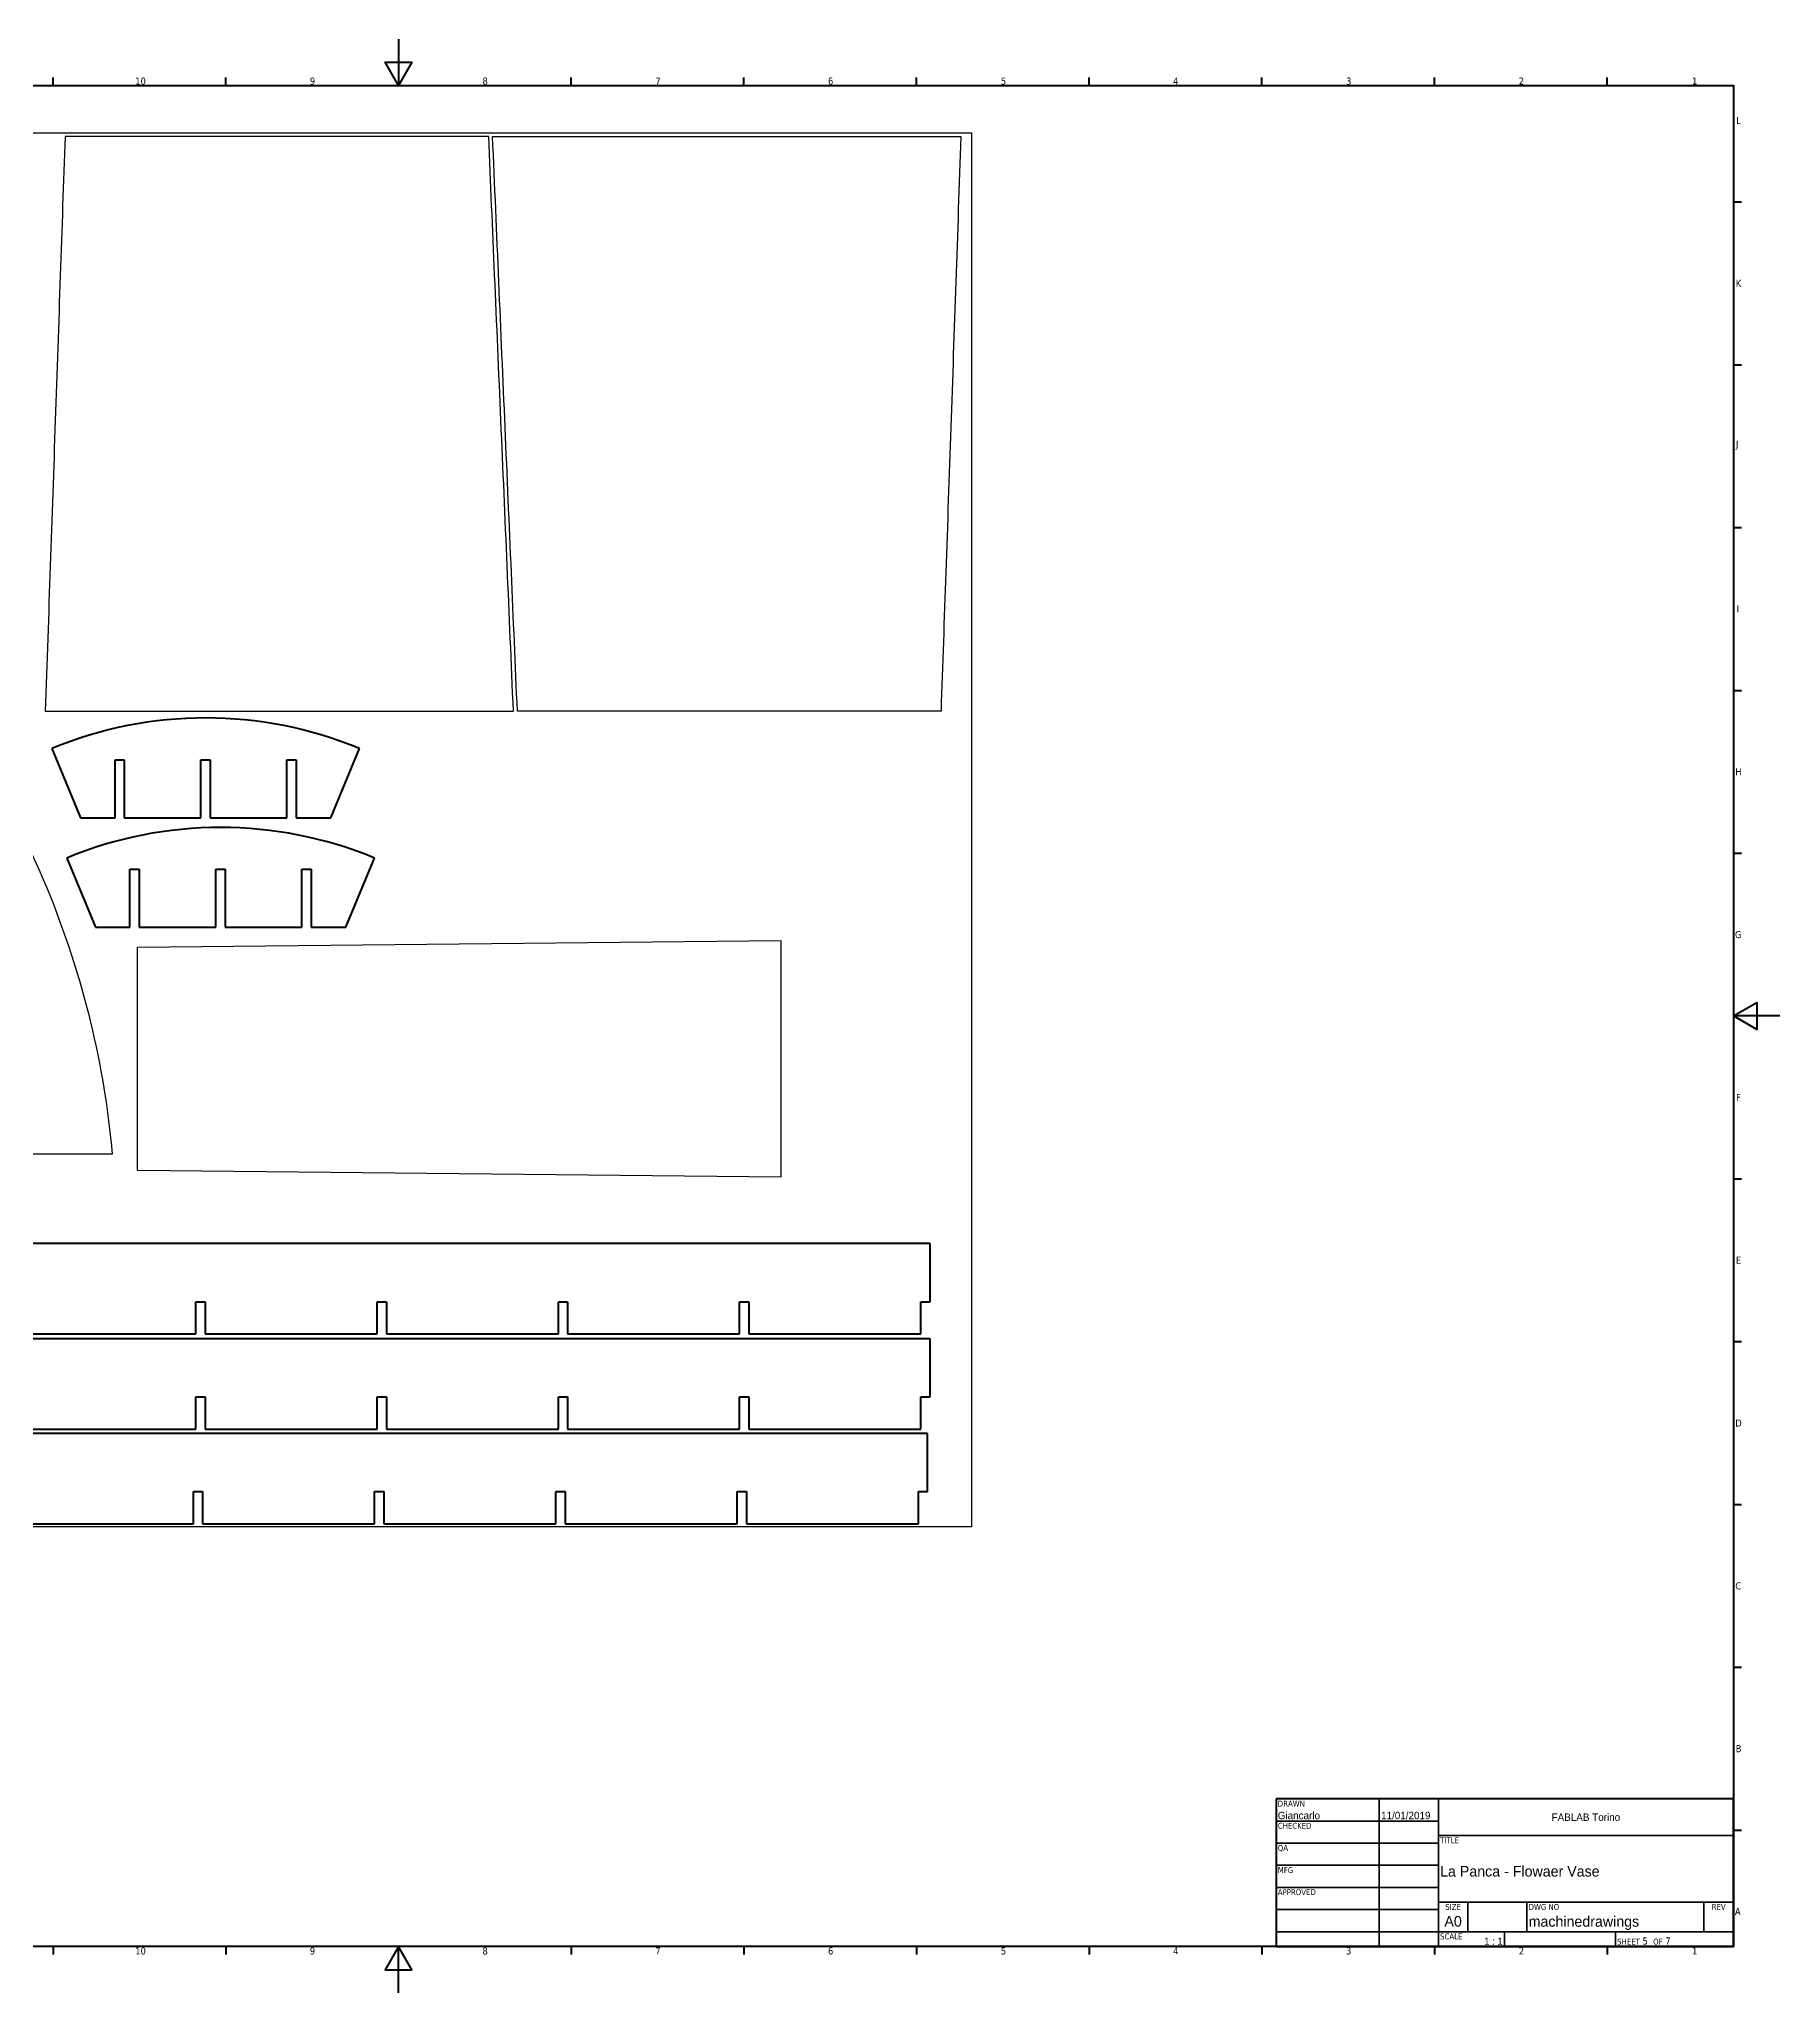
# Model space of a CAD drawing. Header units: millimetres. Extents: x 0 to 1189, y 0 to 841.
# Drawn here: x 440 to 1189, y 0 to 841 of the extents above; entities that cross this region are included whole.
import ezdxf
from ezdxf.enums import TextEntityAlignment as Align

# ---------------------------------------------------------------- set-up
doc = ezdxf.new("R2018")
doc.units = ezdxf.units.MM
doc.layers.get('0').update_dxf_attribs({"lineweight": 25})
for name, color, linetype, lineweight in [('Border (ANSI)', 7, 'Continuous', 70), ('Sketch Geometry (ANSI)', 7, 'Continuous', 25), ('Title (ANSI)', 7, 'Continuous', 50), ('Visible (ANSI)', 7, 'Continuous', 50)]:
    doc.layers.add(name, color=color, linetype=linetype, lineweight=lineweight)
doc.styles.add('Note Text (ANSI)', font='tahoma.ttf')
doc.styles.add('Text Style30', font='tahoma.ttf')
doc.styles.add('Text Style38', font='tahoma.ttf')
doc.styles.add('Text Style39', font='tahoma.ttf')

# ---------------------------------------------------------------- blocks, each defined once
blk = doc.blocks.new('Borders Default Border')
at = {"layer": 'Border (ANSI)'}
for p, q in [((445.88, 821), (445.88, 824.45)), ((520.19, 821), (520.19, 824.45)), ((668.81, 821), (668.81, 824.45)), ((743.12, 821), (743.12, 824.45)), ((817.44, 821), (817.44, 824.45)), ((891.75, 821), (891.75, 824.45)), ((966.06, 821), (966.06, 824.45)), ((1040.37, 821), (1040.37, 824.45)), ((1114.69, 821), (1114.69, 824.45)), ((1169, 770.92), (1172.45, 770.92)), ((1169, 700.83), (1172.45, 700.83)), ((1169, 630.75), (1172.45, 630.75)), ((1169, 560.67), (1172.45, 560.67)), ((1169, 490.58), (1172.45, 490.58)), ((1169, 350.42), (1172.45, 350.42)), ((1169, 280.33), (1172.45, 280.33)), ((1169, 210.25), (1172.45, 210.25)), ((1169, 140.17), (1172.45, 140.17)), ((1169, 70.08), (1172.45, 70.08)), ((445.88, 20), (445.88, 16.55)), ((520.19, 20), (520.19, 16.55)), ((668.81, 20), (668.81, 16.55)), ((743.12, 20), (743.12, 16.55)), ((817.44, 20), (817.44, 16.55)), ((891.75, 20), (891.75, 16.55)), ((966.06, 20), (966.06, 16.55)), ((1040.37, 20), (1040.37, 16.55)), ((1114.69, 20), (1114.69, 16.55))]:
    blk.add_line(p, q, dxfattribs=at)
at = {"layer": 'Border (ANSI)', "flags": 128}
for points in [[(594.5, 841), (594.5, 821), (588.73, 831), (600.27, 831), (594.5, 821)], [(20, 20), (20, 821), (1169, 821), (1169, 20), (20, 20)], [(1189, 420.5), (1169, 420.5), (1179, 426.27), (1179, 414.73), (1169, 420.5)], [(594.5, 0), (594.5, 20), (588.73, 10), (600.27, 10), (594.5, 20)]]:
    blk.add_lwpolyline(points, dxfattribs=at)
at = {"layer": 'Border (ANSI)', "attachment_point": 7, "style": 'Note Text (ANSI)'}
for s, insert, char_height in [('10', (481.2, 821.34), 3.048), ('9', (556.34, 821.34), 3.05), ('8', (630.66, 821.33), 3.05), ('7', (705.03, 821.4), 3.05), ('6', (779.31, 821.34), 3.05), ('5', (853.7, 821.34), 3.05), ('4', (927.84, 821.4), 3.05), ('3', (1002.27, 821.34), 3.05), ('2', (1076.61, 821.4), 3.05), ('1', (1151.16, 821.4), 3.05), ('L', (1170.19, 804.43), 3.05), ('K', (1170, 734.35), 3.05), ('J', (1170.07, 664.23), 3.05), ('I', (1170.33, 594.18), 3.05), ('H', (1169.81, 524.1), 3.05), ('G', (1169.66, 453.96), 3.05), ('F', (1170.14, 383.93), 3.05), ('E', (1170.05, 313.85), 3.05), ('D', (1169.81, 243.77), 3.05), ('C', (1169.8, 173.63), 3.05), ('B', (1169.99, 103.6), 3.05), ('A', (1169.63, 33.52), 3.05), ('10', (481.2, 16.49), 3.048), ('9', (556.34, 16.49), 3.05), ('8', (630.66, 16.48), 3.05), ('7', (705.03, 16.55), 3.05), ('6', (779.31, 16.49), 3.05), ('5', (853.7, 16.49), 3.05), ('4', (927.84, 16.55), 3.05), ('3', (1002.27, 16.49), 3.05), ('2', (1076.61, 16.55), 3.05), ('1', (1151.16, 16.55), 3.05)]:
    blk.add_mtext(s, dxfattribs=dict(at, insert=insert, char_height=char_height))
blk = doc.blocks.new('Title Blocks ANSI - Large')
at = {"layer": 'Title (ANSI)'}
for p, q in [((127, 189.23), (127, 125.73)), ((323.85, 189.23), (127, 189.23)), ((323.85, 125.73), (323.85, 189.23)), ((127, 125.73), (323.85, 125.73))]:
    blk.add_line(p, q, dxfattribs=at)
at = {"layer": 'Title (ANSI)', "lineweight": 35}
for p, q in [((171.45, 125.73), (171.45, 189.23)), ((196.85, 125.73), (196.85, 189.23)), ((127, 179.7), (196.85, 179.7)), ((127, 170.18), (196.85, 170.18)), ((196.85, 173.48), (323.85, 173.48)), ((127, 160.65), (196.85, 160.65)), ((127, 151.13), (196.85, 151.13)), ((323.85, 144.78), (196.85, 144.78)), ((209.55, 132.08), (209.55, 144.78)), ((234.95, 132.08), (234.95, 144.78)), ((311.15, 132.08), (311.15, 144.78)), ((127, 141.6), (196.85, 141.6)), ((196.85, 132.08), (127, 132.08)), ((323.85, 132.08), (196.85, 132.08)), ((225.3, 132.08), (225.3, 125.73)), ((273.05, 132.08), (273.05, 125.73))]:
    blk.add_line(p, q, dxfattribs=at)
at = {"layer": 'Title (ANSI)', "style": 'Text Style38'}
for s, p in [('DRAWN', (127.76, 188.47)), ('CHECKED', (127.76, 178.94)), ('QA', (127.76, 169.42)), ('TITLE', (197.61, 172.72)), ('MFG', (127.76, 159.89)), ('APPROVED', (127.76, 150.37)), ('DWG NO', (235.71, 144.02)), ('SCALE', (197.61, 131.32))]:
    blk.add_text(s, height=2.54, dxfattribs=at).set_placement(p, align=Align.TOP_LEFT)
for s, p in [('SIZE', (203.2, 144.02)), ('REV', (317.5, 144.02))]:
    blk.add_text(s, height=2.54, dxfattribs=at).set_placement(p, align=Align.TOP_CENTER)
at = {"layer": 'Title (ANSI)', "insert": (273.81, 126.49), "char_height": 3.048, "attachment_point": 7, "style": 'Note Text (ANSI)'}
blk.add_mtext('\\fTahoma|b0|i0;\\H2.5400;SHEET\\fTahoma|b0|i0;\\H3.0480; 5  \\fTahoma|b0|i0;\\H2.5400;OF\\fTahoma|b0|i0;\\H3.0480; 7 ', dxfattribs=at)
at = {"layer": 'Title (ANSI)'}
for tag, height, style, p in [('AUTHOR', 3.17, 'Text Style39', (127.76, 180.47)), ('CREATION_DATE', 3.17, 'Text Style39', (172.21, 180.47)), ('CHECKED_BY', 3.17, 'Text Style39', (127.76, 170.94)), ('CHECKED_DATE', 3.17, 'Text Style39', (172.21, 170.94)), ('MFG_APPROVED_BY', 3.17, 'Text Style39', (127.76, 151.89)), ('MFG_APPROVED_DATE', 3.17, 'Text Style39', (172.21, 151.89)), ('ENG_APPROVED_BY', 3.17, 'Text Style39', (127.76, 142.37)), ('ENG_APPROVAL_DATE', 3.17, 'Text Style39', (172.21, 142.37)), ('PART_NUMBER', 4.57, 'Text Style30', (235.71, 132.84))]:
    blk.add_attdef(tag, text='', height=height, dxfattribs=dict(at, style=style)).set_placement(p, align=Align.BOTTOM_LEFT)
for tag, height, style, p in [('COMPANY', 3.17, 'Text Style39', (260.35, 181.36)), ('Sheet_Size', 4.57, 'Text Style30', (203.2, 136.52)), ('REVISION_NUMBER', 3.17, 'Text Style39', (317.5, 136.52))]:
    blk.add_attdef(tag, text='', height=height, dxfattribs=dict(at, style=style)).set_placement(p, align=Align.MIDDLE_CENTER)
at = {"layer": 'Title (ANSI)', "style": 'Text Style30'}
blk.add_attdef('TITLE', text='', height=4.57, dxfattribs=at).set_placement((197.61, 158.06), align=Align.MIDDLE_LEFT)
at = {"layer": 'Title (ANSI)', "style": 'Note Text (ANSI)'}
blk.add_attdef('Initial_View_Scale', text='', height=3.05, dxfattribs=at).set_placement((224.54, 126.49), align=Align.BOTTOM_RIGHT)

msp = doc.modelspace()

# ---------------------------------------------------------------- linework, layer by layer
for p, q in [((633.31, 799), (451, 799)), ((635, 799), (836.5, 799)), ((442.47, 551.68), (643.97, 551.68)), ((827.97, 551.68), (645.67, 551.68)), ((759.13, 452.92), (482, 450)), ((482, 450), (482, 354.17)), ((759.13, 351.25), (759.13, 452.92)), ((471.31, 361), (289, 361)), ((482, 354.17), (759.13, 351.25))]:
    msp.add_line(p, q)
for points, knots in [([(451, 799), (450.31, 779.11), (449.63, 759.22), (448.22, 718.49), (447.51, 697.64), (446.79, 676.79), (446.07, 655.94), (445.35, 635.09), (443.91, 593.39), (443.19, 572.54), (442.47, 551.68), (442.47, 551.68), (442.47, 551.68), (442.47, 551.68)], [0.288212, 0.288212, 0.288212, 0.288212, 6.258228, 6.258228, 12.516457, 12.516457, 12.516457, 18.775462, 18.775462, 25.034466, 25.034466, 25.034466, 25.034677, 25.034677, 25.034677, 25.034677]), ([(643.97, 551.68), (643.07, 572.53), (642.18, 593.38), (640.38, 635.08), (639.48, 655.93), (638.58, 676.78), (637.68, 697.63), (636.78, 718.48), (635.02, 759.22), (634.17, 779.11), (633.31, 799)], [-25.043413, -25.043413, -25.043413, -25.043413, -18.782741, -18.782741, -12.521906, -12.521906, -12.521906, -6.260953, -6.260953, -0.288674, -0.288674, -0.288674, -0.288674]), ([(645.67, 551.68), (644.81, 571.57), (643.95, 591.46), (642.19, 632.2), (641.29, 653.05), (640.39, 673.9), (639.49, 694.75), (638.59, 715.6), (636.8, 757.3), (635.9, 778.15), (635, 799)], [0.288674, 0.288674, 0.288674, 0.288674, 6.260953, 6.260953, 12.521906, 12.521906, 12.521906, 18.782741, 18.782741, 25.043413, 25.043413, 25.043413, 25.043413]), ([(836.5, 799), (836.5, 799), (836.5, 799), (836.5, 799), (835.78, 778.15), (835.06, 757.3), (833.63, 715.59), (832.91, 694.74), (832.19, 673.89), (831.47, 653.04), (830.75, 632.2), (829.34, 591.46), (828.66, 571.57), (827.97, 551.68)], [-25.034677, -25.034677, -25.034677, -25.034677, -25.034466, -25.034466, -25.034466, -18.775462, -18.775462, -12.516457, -12.516457, -12.516457, -6.258228, -6.258228, -0.288212, -0.288212, -0.288212, -0.288212]), ([(381.96, 576.71), (394.28, 561.96), (405.51, 546.3), (426.12, 512.58), (435.35, 494.44), (443.12, 475.68), (450.89, 456.93), (457.19, 437.57), (466.46, 399.15), (469.59, 380.14), (471.31, 361)], [-24.034595, -24.034595, -24.034595, -24.034595, -18.269852, -18.269852, -12.179902, -12.179902, -12.179902, -6.089951, -6.089951, -0.325208, -0.325208, -0.325208, -0.325208])]:
    msp.add_open_spline(points, degree=3, knots=knots)
at = {"layer": 'Sketch Geometry (ANSI)'}
for p, q in [((41.05, 800.62), (841.05, 800.62)), ((841.05, 800.62), (841.05, 200.62)), ((841.05, 200.62), (41.05, 200.62))]:
    msp.add_line(p, q, dxfattribs=at)
at = {"layer": 'Visible (ANSI)'}
for p, q in [((445.29, 535.62), (457.65, 505.79)), ((472.5, 505.79), (472.5, 530.79)), ((472.5, 530.79), (476.5, 530.79)), ((476.5, 530.79), (476.5, 505.79)), ((509.5, 505.79), (509.5, 530.79)), ((509.5, 530.79), (513.5, 530.79)), ((513.5, 530.79), (513.5, 505.79)), ((546.5, 505.79), (546.5, 530.79)), ((546.5, 530.79), (550.5, 530.79)), ((550.5, 530.79), (550.5, 505.79)), ((565.34, 505.79), (577.7, 535.62)), ((457.65, 505.79), (472.5, 505.79)), ((476.5, 505.79), (509.5, 505.79)), ((513.5, 505.79), (546.5, 505.79)), ((550.5, 505.79), (565.34, 505.79)), ((451.73, 488.5), (464.09, 458.67)), ((571.78, 458.67), (584.14, 488.5)), ((478.94, 458.67), (478.94, 483.67)), ((478.94, 483.67), (482.94, 483.67)), ((482.94, 483.67), (482.94, 458.67)), ((515.94, 458.67), (515.94, 483.67)), ((515.94, 483.67), (519.94, 483.67)), ((519.94, 483.67), (519.94, 458.67)), ((552.94, 458.67), (552.94, 483.67)), ((552.94, 483.67), (556.94, 483.67)), ((556.94, 483.67), (556.94, 458.67)), ((464.09, 458.67), (478.94, 458.67)), ((482.94, 458.67), (515.94, 458.67)), ((519.94, 458.67), (552.94, 458.67)), ((556.94, 458.67), (571.78, 458.67)), ((823.3, 322.52), (273.3, 322.52)), ((823.3, 297.52), (823.3, 322.52)), ((507.3, 297.52), (511.3, 297.52)), ((507.3, 283.75), (507.3, 297.52)), ((511.3, 297.52), (511.3, 283.75)), ((585.3, 297.52), (589.3, 297.52)), ((585.3, 283.75), (585.3, 297.52)), ((589.3, 297.52), (589.3, 283.75)), ((663.3, 297.52), (667.3, 297.52)), ((663.3, 283.75), (663.3, 297.52)), ((667.3, 297.52), (667.3, 283.75)), ((741.3, 297.52), (745.3, 297.52)), ((741.3, 283.75), (741.3, 297.52)), ((745.3, 297.52), (745.3, 283.75)), ((819.3, 297.52), (823.3, 297.52)), ((819.3, 283.75), (819.3, 297.52)), ((823.3, 281.51), (273.3, 281.51)), ((433.3, 283.75), (507.3, 283.75)), ((511.3, 283.75), (585.3, 283.75)), ((589.3, 283.75), (663.3, 283.75)), ((667.3, 283.75), (741.3, 283.75)), ((745.3, 283.75), (819.3, 283.75)), ((823.3, 256.51), (823.3, 281.51)), ((507.3, 256.51), (511.3, 256.51)), ((507.3, 242.73), (507.3, 256.51)), ((511.3, 256.51), (511.3, 242.73)), ((585.3, 256.51), (589.3, 256.51)), ((585.3, 242.73), (585.3, 256.51)), ((589.3, 256.51), (589.3, 242.73)), ((663.3, 256.51), (667.3, 256.51)), ((663.3, 242.73), (663.3, 256.51)), ((667.3, 256.51), (667.3, 242.73)), ((741.3, 256.51), (745.3, 256.51)), ((741.3, 242.73), (741.3, 256.51)), ((745.3, 256.51), (745.3, 242.73)), ((819.3, 256.51), (823.3, 256.51)), ((819.3, 242.73), (819.3, 256.51)), ((822.22, 240.76), (272.22, 240.76)), ((433.3, 242.73), (507.3, 242.73)), ((511.3, 242.73), (585.3, 242.73)), ((589.3, 242.73), (663.3, 242.73)), ((667.3, 242.73), (741.3, 242.73)), ((745.3, 242.73), (819.3, 242.73)), ((822.22, 215.76), (822.22, 240.76)), ((506.22, 215.76), (510.22, 215.76)), ((506.22, 201.98), (506.22, 215.76)), ((510.22, 215.76), (510.22, 201.98)), ((584.22, 215.76), (588.22, 215.76)), ((584.22, 201.98), (584.22, 215.76)), ((588.22, 215.76), (588.22, 201.98)), ((662.22, 215.76), (666.22, 215.76)), ((662.22, 201.98), (662.22, 215.76)), ((666.22, 215.76), (666.22, 201.98)), ((740.22, 215.76), (744.22, 215.76)), ((740.22, 201.98), (740.22, 215.76)), ((744.22, 215.76), (744.22, 201.98)), ((818.22, 215.76), (822.22, 215.76)), ((818.22, 201.98), (818.22, 215.76)), ((432.22, 201.98), (506.22, 201.98)), ((510.22, 201.98), (584.22, 201.98)), ((588.22, 201.98), (662.22, 201.98)), ((666.22, 201.98), (740.22, 201.98)), ((744.22, 201.98), (818.22, 201.98))]:
    msp.add_line(p, q, dxfattribs=at)
for centre in [(511.5, 375.79), (517.94, 328.67)]:
    msp.add_arc(centre, 173, 67.5, 112.5, dxfattribs=at)

# ---------------------------------------------------------------- block references
msp.add_blockref('Borders Default Border', (0, 0))
ref = msp.add_blockref('Title Blocks ANSI - Large', (845.15, -105.73))
lines = msp.add_mtext('Giancarlo', dxfattribs={"layer": 'Title (ANSI)', "insert": (972.91, 74.74), "char_height": 3.175, "attachment_point": 7, "style": 'Text Style39'})
ref.add_attrib('AUTHOR', '', (972.91, 74.74)).embed_mtext(lines)
lines = msp.add_mtext('11/01/2019', dxfattribs={"layer": 'Title (ANSI)', "insert": (1017.36, 74.74), "char_height": 3.175, "attachment_point": 7, "style": 'Text Style39'})
ref.add_attrib('CREATION_DATE', '', (1017.36, 74.74)).embed_mtext(lines)
lines = msp.add_mtext('machinedrawings', dxfattribs={"layer": 'Title (ANSI)', "insert": (1080.86, 27.11), "char_height": 4.572, "attachment_point": 7, "style": 'Text Style30'})
ref.add_attrib('PART_NUMBER', '', (1080.86, 27.11)).embed_mtext(lines)
lines = msp.add_mtext('La Panca - Flowaer Vase', dxfattribs={"layer": 'Title (ANSI)', "insert": (1042.76, 52.33), "char_height": 4.572, "width": 125.476, "attachment_point": 4, "style": 'Text Style30'})
ref.add_attrib('TITLE', '', (1042.76, 52.33)).embed_mtext(lines)
lines = msp.add_mtext('A0', dxfattribs={"layer": 'Title (ANSI)', "insert": (1048.35, 30.8), "char_height": 4.572, "width": 12.7, "attachment_point": 5, "style": 'Text Style30'})
ref.add_attrib('Sheet_Size', '', (1048.35, 30.8)).embed_mtext(lines)
lines = msp.add_mtext('FABLAB Torino', dxfattribs={"layer": 'Title (ANSI)', "insert": (1105.5, 75.63), "char_height": 3.175, "width": 127, "attachment_point": 5, "style": 'Text Style39'})
ref.add_attrib('COMPANY', '', (1105.5, 75.63)).embed_mtext(lines)
lines = msp.add_mtext('1 : 1', dxfattribs={"layer": 'Title (ANSI)', "insert": (1069.69, 20.76), "char_height": 3.048, "attachment_point": 9, "style": 'Note Text (ANSI)'})
ref.add_attrib('Initial_View_Scale', '', (1069.69, 20.76)).embed_mtext(lines)

doc.saveas('drawing.dxf')
